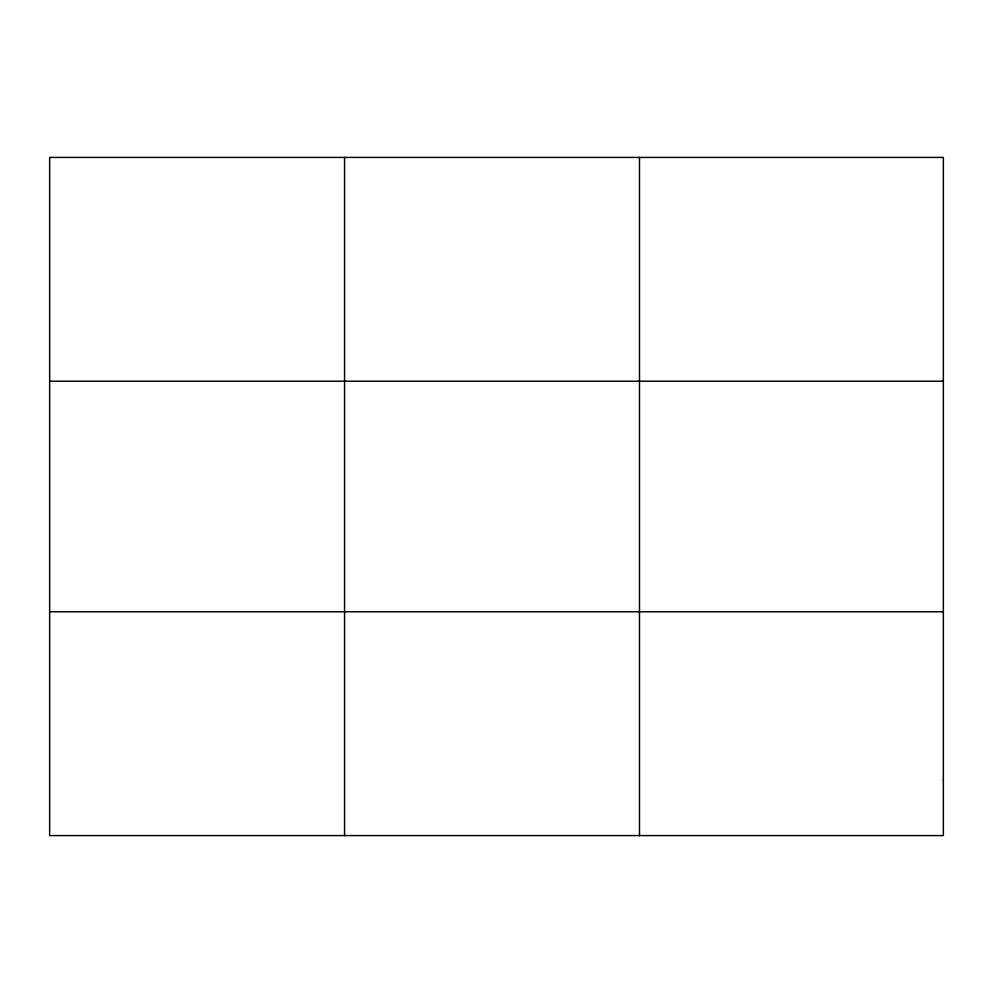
<?xml version="1.0" encoding="UTF-8"?>
<svg xmlns="http://www.w3.org/2000/svg" width="993" height="993" viewBox="0 0 993 993"><rect width="100%" height="100%" fill="white"/><g stroke="black" fill="none" stroke-linecap="round" stroke-linejoin="round"><path stroke-width="1.49" d="M344.571 157.415L344.571 835.585M639.492 157.415L639.492 835.585M49.65 381.213L943.35 381.213M49.65 611.787L943.35 611.787M943.35 779.642L943.35 835.585L49.65 835.585L49.65 157.415L943.35 157.415L943.35 779.642"/></g></svg>
